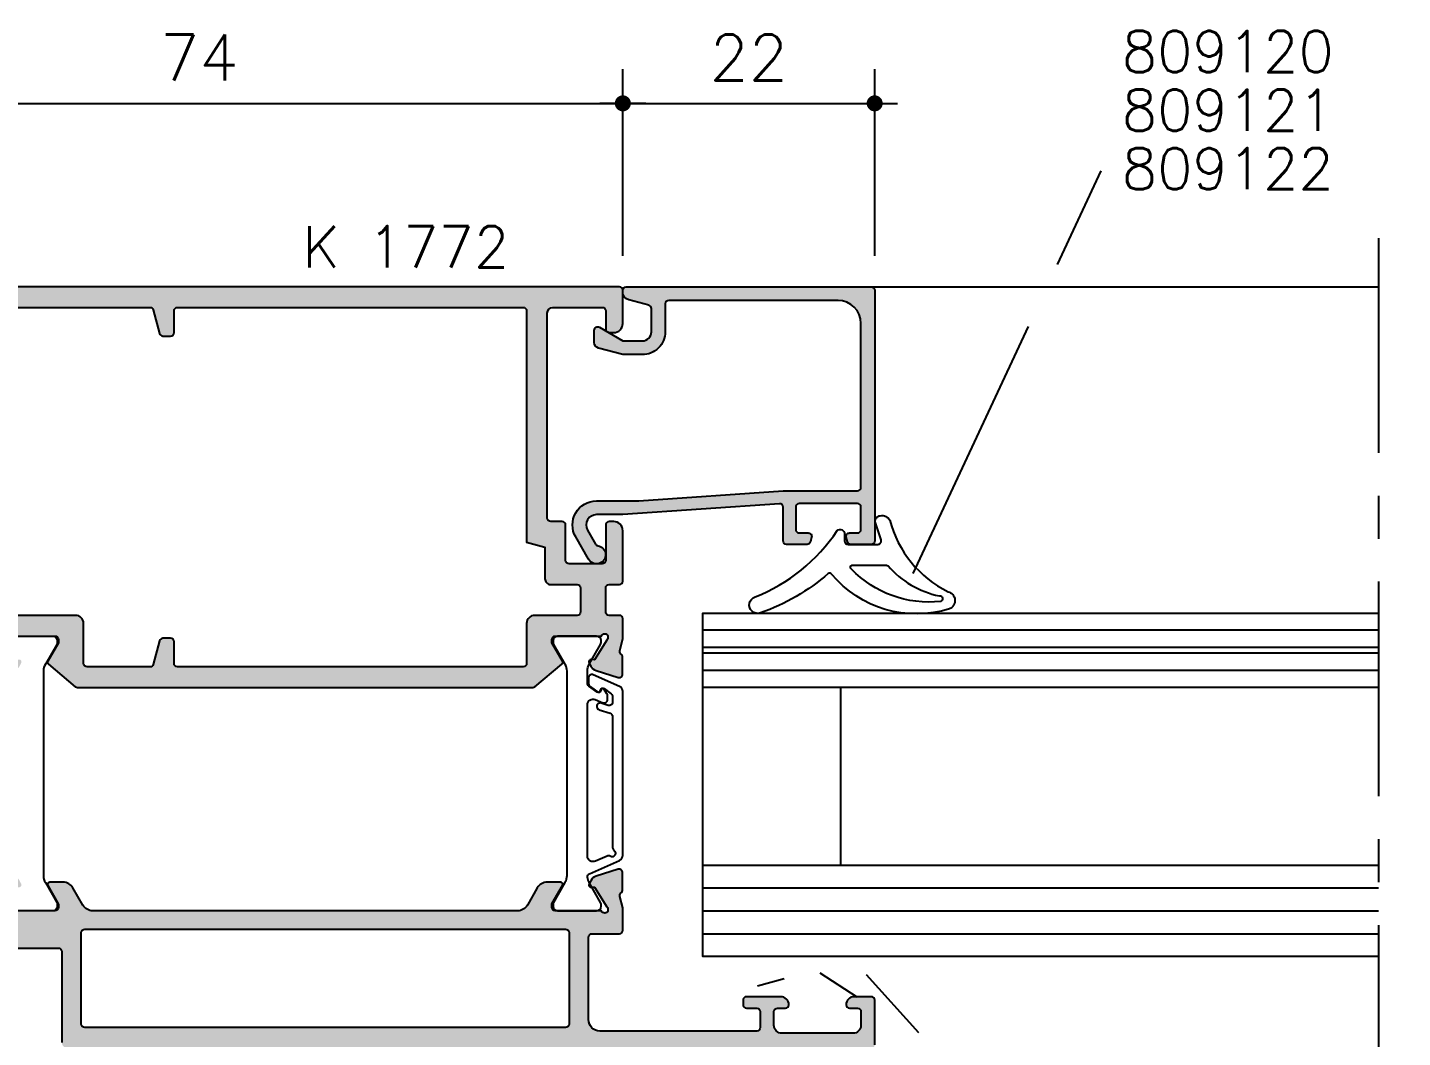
# Model space of a CAD drawing. Extents: x 0 to 1130, y -960 to 577.
# Drawn here: x 565.1 to 625.2, y -144 to -99.9 of the extents above; entities that cross this region are included whole.
import ezdxf

# ---------------------------------------------------------------- set-up
doc = ezdxf.new("R2010")
doc.units = 0
doc.header["$LTSCALE"] = 7.5
doc.header["$MEASUREMENT"] = 0
doc.linetypes.add('CENTER', pattern=[2, 1.25, -0.25, 0.25, -0.25])
doc.layers.get('0').update_dxf_attribs({"linetype": 'CONTINUOUS'})
doc.layers.get('DEFPOINTS').update_dxf_attribs({"linetype": 'CONTINUOUS'})
for name, color, linetype in [('ASSI', 1, 'CENTER'), ('FILL', 8, 'CONTINUOUS'), ('FINE', 7, 'CONTINUOUS'), ('GOMMA', 3, 'CONTINUOUS'), ('GROSSA', 4, 'CONTINUOUS'), ('QUOTE', 254, 'CONTINUOUS'), ('TESTO', 2, 'CONTINUOUS'), ('TRATTEGGI', 140, 'CONTINUOUS'), ('VETRO', 6, 'CONTINUOUS')]:
    doc.layers.add(name, color=color, linetype=linetype)
doc.styles.get("Standard").update_dxf_attribs({"font": 'romans.shx'})
doc.dimstyles.new('SCALA_1-2$0', dxfattribs={"dimtxt": 2, "dimasz": 1, "dimexe": 1.5, "dimexo": 1.5, "dimgap": 1, "dimtad": 3, "dimlfac": 2, "dimdsep": 46, "dimtxsty": 'Standard', "dimblk1": 'PUNTO', "dimblk2": 'PUNTO', "dimsah": 1, "dimcen": 0, "dimclrt": 2, "dimaunit": 1, "dimadec": 0, "dimazin": 0, "dimtfac": 0.7, "dimtmove": 0, "dimatfit": 3, "dimldrblk": 'PUNTO', "dimfxl": 1, "dimtolj": 2, "dimarcsym": 0})

# ---------------------------------------------------------------- blocks, each defined once
blk = doc.blocks.new('PUNTO')
blk.add_line((-1, 0), (1, 0))
at = {"const_width": 0.35}
blk.add_lwpolyline([(-0.1750000000000114, 0, 1), (0.1750000000000114, 0, 1)], format="xyb", close=True, dxfattribs=at)
blk = doc.blocks.new('*D126')
at = {"layer": 'DEFPOINTS', "color": 0, "transparency": 16777216}
for p in [(624.1088679824813, -111.2534137400683), (624.2088679824806, -144.5034137400685), (634.608872072588, -144.5034137400685)]:
    blk.add_point(p, dxfattribs=at)
at = {"layer": 'QUOTE', "color": 0, "lineweight": -2, "transparency": 16777216}
for p, q in [((625.6088679824813, -111.2534137400683), (636.108872072588, -111.2534137400683)), ((634.608872072588, -112.2534137400683), (634.608872072588, -143.5034137400685)), ((625.7088679824806, -144.5034137400685), (636.108872072588, -144.5034137400685))]:
    blk.add_line(p, q, dxfattribs=at)
for p, rotation in [((634.608872072588, -111.2534137400683), 90), ((634.608872072588, -144.5034137400685), 270)]:
    blk.add_blockref('PUNTO', p, dxfattribs=dict(at, rotation=rotation))
at = {"layer": 'QUOTE', "color": 2, "transparency": 16777216, "insert": (632.6088720725879, -127.8784137400685), "char_height": 2, "attachment_point": 5, "rotation": 90}
blk.add_mtext('\\A2;66.5', dxfattribs=at)
blk = doc.blocks.new('*D130')
at = {"layer": 'DEFPOINTS', "color": 0, "transparency": 16777216}
for p in [(591.1088679824811, -103.2398733032463), (554.1088679824811, -111.5000002707459), (591.1088679824811, -111.4000002707463)]:
    blk.add_point(p, dxfattribs=at)
at = {"layer": 'QUOTE', "color": 0, "lineweight": -2, "transparency": 16777216}
for p, q in [((554.1088679824811, -110.0000002707459), (554.1088679824811, -101.7398733032463)), ((591.1088679824811, -109.9000002707463), (591.1088679824811, -101.7398733032463)), ((555.1088679824811, -103.2398733032463), (590.1088679824811, -103.2398733032463))]:
    blk.add_line(p, q, dxfattribs=at)
at = {"layer": 'QUOTE', "color": 0, "lineweight": -2, "transparency": 16777216, "rotation": 180}
blk.add_blockref('PUNTO', (554.1088679824811, -103.2398733032463), dxfattribs=at)
at = {"layer": 'QUOTE', "color": 0, "lineweight": -2, "transparency": 16777216}
blk.add_blockref('PUNTO', (591.1088679824811, -103.2398733032463), dxfattribs=at)
at = {"layer": 'QUOTE', "color": 2, "transparency": 16777216, "insert": (572.6088679824811, -101.2398733032463), "char_height": 2, "attachment_point": 5}
blk.add_mtext('\\A2;74', dxfattribs=at)
blk = doc.blocks.new('*D131')
at = {"layer": 'DEFPOINTS', "color": 0, "transparency": 16777216}
for p in [(602.1070359168564, -103.2398733032463), (591.1088679824811, -111.4000002707463), (602.1070359168564, -111.399998867915)]:
    blk.add_point(p, dxfattribs=at)
at = {"layer": 'QUOTE', "color": 0, "lineweight": -2, "transparency": 16777216}
for p, q in [((591.1088679824811, -109.9000002707463), (591.1088679824811, -101.7398733032463)), ((602.1070359168564, -109.899998867915), (602.1070359168564, -101.7398733032463)), ((592.1088679824811, -103.2398733032463), (601.1070359168564, -103.2398733032463))]:
    blk.add_line(p, q, dxfattribs=at)
at = {"layer": 'QUOTE', "color": 0, "lineweight": -2, "transparency": 16777216, "rotation": 180}
blk.add_blockref('PUNTO', (591.1088679824811, -103.2398733032463), dxfattribs=at)
at = {"layer": 'QUOTE', "color": 0, "lineweight": -2, "transparency": 16777216}
blk.add_blockref('PUNTO', (602.1070359168564, -103.2398733032463), dxfattribs=at)
at = {"layer": 'QUOTE', "color": 2, "transparency": 16777216, "insert": (596.6079519496687, -101.2398733032463), "char_height": 2, "attachment_point": 5}
blk.add_mtext('\\A2;22', dxfattribs=at)

msp = doc.modelspace()

# ---------------------------------------------------------------- hatches: boundary and pattern name
at = {"layer": 'FILL'}
h = msp.add_hatch(color=256, dxfattribs=at)
edge = h.paths.add_edge_path(flags=16)
edge.add_arc((571.0234116807312, -113.250000270746), 0.15, 194.9999999999607, 269.9999999999566)
edge.add_line((571.023411680731, -113.400000270746), (571.3583126325345, -113.400000270746))
edge.add_arc((571.3583126325343, -113.2500002707462), 0.1499999999998636, 270.0000000000868, 360.0000000000869)
edge.add_line((571.5083126325342, -113.2500002707459), (571.5083126325342, -112.3000002707459))
edge.add_arc((571.6583126325341, -112.300000270746), 0.1499999999999631, 89.99999999995123, 179.9999999999566, ccw=False)
edge.add_line((571.6583126325343, -112.150000270746), (586.7583126325342, -112.150000270746))
edge.add_arc((586.7583126325342, -112.3000002707461), 0.1500000000000909, 0, 90, ccw=False)
edge.add_line((586.9083126325343, -112.3000002707461), (586.9083126325343, -122.3993867984872))
edge.add_line((586.9083126325343, -122.3993867984872), (587.708867982481, -122.6138949580019))
edge.add_line((587.708867982481, -122.6138949580019), (587.708867982481, -124.0000002707462))
edge.add_arc((587.9588679824811, -124.0000002707461), 0.2500000000000853, 180.0000000000196, 270.0000000000326)
edge.add_line((587.9588679824813, -124.2500002707462), (589.1088679824811, -124.2500002707459))
edge.add_arc((589.108867982481, -124.4000002707459), 0.1500000000000057, -3.26281224261038e-11, 89.99999999994583, ccw=False)
edge.add_line((589.258867982481, -124.400000270746), (589.258867982481, -125.4476704113679))
edge.add_arc((589.108867982481, -125.447670411368), 0.1500000000000057, -89.99999999994583, 3.26281224261038e-11, ccw=False)
edge.add_line((589.1088679824811, -125.597670411368), (587.2583126325342, -125.597670411368))
edge.add_arc((587.2583126325342, -125.9476704113679), 0.3499999999999091, 90, 180)
edge.add_line((586.9083126325343, -125.9476704113679), (586.9083126325343, -127.7000002707462))
edge.add_arc((586.7583126325344, -127.7000002707461), 0.1499999999999773, 269.9999999999566, 359.9999999999566, ccw=False)
edge.add_line((586.7583126325342, -127.8500002707461), (571.6583126325343, -127.8500002707463))
edge.add_arc((571.6583126325343, -127.7000002707462), 0.1500000000000625, 179.9999999999891, 270.0000000000054, ccw=False)
edge.add_line((571.5083126325342, -127.7000002707462), (571.5083126325342, -126.7500002707462))
edge.add_arc((571.3583126325343, -126.7500002707459), 0.1499999999998636, 359.9999999999131, 449.9999999999132)
edge.add_line((571.3583126325345, -126.6000002707461), (571.023411680731, -126.6000002707461))
edge.add_arc((571.0234116807312, -126.7500002707461), 0.1500000000000057, 90.00000000004343, 165.0000000000393)
edge.add_line((570.8785228067877, -126.7111774139808), (570.6031659677419, -127.7388231275116))
edge.add_arc((570.4582770937988, -127.7000002707462), 0.1499999999998922, 269.99999999998914, 344.9999999999833, ccw=False)
edge.add_line((570.4582770937986, -127.8500002707461), (567.7094233324274, -127.8500002707463))
edge.add_arc((567.7094233324275, -127.7000002707464), 0.1499999999999204, 179.9999999999783, 269.9999999999783, ccw=False)
edge.add_line((567.5594233324275, -127.7000002707463), (567.5594233324273, -125.9476704113679))
edge.add_arc((567.2094233324273, -125.947670411368), 0.3500000000000938, 1.395809140207615e-11, 90.00000000000696)
edge.add_line((567.2094233324271, -125.5976704113679), (564.4088679824806, -125.5976704113679))
edge.add_arc((564.4088679824807, -125.447670411368), 0.1499999999999204, 179.9999999999783, 269.9999999999783, ccw=False)
edge.add_line((564.2588679824808, -125.4476704113679), (564.2588679824805, -112.300000270746))
edge.add_arc((564.4088679824806, -112.300000270746), 0.1500000000000909, 90, 180, ccw=False)
edge.add_line((564.4088679824806, -112.1500002707459), (570.4582770937986, -112.150000270746))
edge.add_arc((570.4582770937988, -112.3000002707459), 0.1499999999998636, 15.000000000008981, 90.00000000002171, ccw=False)
edge.add_line((570.6031659677419, -112.2611774139805), (570.8785228067877, -113.2888231275113))
edge = h.paths.add_edge_path()
edge.add_line((588.008867982481, -126.8000002707468), (588.008867982481, -126.6500002707467))
edge.add_arc((588.1588679824808, -126.6500002707467), 0.1499999999998636, 90, 180, ccw=False)
edge.add_line((588.1588679824808, -126.5000002707469), (590.1760252700064, -126.5000002707469))
edge.add_arc((590.3174466262437, -126.5500002707469), 0.1499999999999834, 19.471220634497627, 160.5287793655025, ccw=False)
edge.add_line((590.458867982481, -126.5000002707469), (590.458867982481, -126.5191411613035))
edge.add_arc((590.1588679824811, -126.5191411613038), 0.3000000000000682, -32.40172067704111, 5.4285465012071654e-11, ccw=False)
edge.add_line((590.4121615325159, -126.6798968066501), (589.8701299275751, -127.533945254843))
edge.add_line((589.8701299275751, -127.533945254843), (589.7259191504297, -127.5278966939888))
edge.add_arc((589.721728584545, -127.6278088511949), 0.1000000000000201, 87.59827932291405, 207.5982793229259)
edge.add_line((589.6331068353152, -127.6741357932854), (589.706571471779, -127.8146709612927))
edge.add_arc((590.061058468698, -127.6293631929308), 0.399999999999929, 207.5982793228842, 252.5982793228868)
edge.add_line((589.9414306889494, -128.0110557319099), (590.9017650688643, -128.312037957008))
edge.add_arc((590.94662548627, -128.1689032548909), 0.1499999999999461, 252.598279322908, 360.0000000000109)
edge.add_line((591.0966254862699, -128.1689032548908), (591.0966254862699, -127.3933561681136))
edge.add_arc((590.9966279442103, -127.3926550390092), 0.0999999999999522, 359.5982793229086, 420.3673421366811)
edge.add_arc((591.1202372910445, -127.1753517270805), 0.1500000000000135, 162.5982793228698, 240.3673421366588, ccw=False)
edge.add_line((590.9771025889272, -127.1304913096747), (591.1088679824811, -126.6305946963739))
edge.add_line((591.1088679824811, -126.6305946963739), (591.1088679824811, -125.7476704113681))
edge.add_arc((590.958867982481, -125.7476704113681), 0.1500000000001194, 1.085629331272016e-11, 89.99999999998914)
edge.add_line((590.958867982481, -125.597670411368), (590.508867982481, -125.597670411368))
edge.add_arc((590.508867982481, -125.4476704113679), 0.1500000000000909, 180, 270, ccw=False)
edge.add_line((590.3588679824809, -125.4476704113679), (590.3588679824809, -124.400000270746))
edge.add_arc((590.508867982481, -124.400000270746), 0.1500000000000909, 90, 180, ccw=False)
edge.add_line((590.508867982481, -124.2500002707459), (590.958867982481, -124.2500002707459))
edge.add_arc((590.9588679824813, -124.100000270746), 0.1499999999999773, 269.9999999999566, 359.9999999999566)
edge.add_line((591.1088679824811, -124.1000002707461), (591.1088679824811, -121.900000270746))
edge.add_arc((590.7088679824813, -121.9000002707461), 0.3999999999999773, 1.628443996909413e-11, 90.00000000001629)
edge.add_line((590.708867982481, -121.5000002707462), (590.508867982481, -121.5000002707462))
edge.add_arc((590.508867982481, -121.6500002707461), 0.1499999999999773, 89.99999999995657, 179.9999999999566)
edge.add_line((590.3588679824809, -121.650000270746), (590.3588679824809, -123.200000270746))
edge.add_arc((590.208867982481, -123.2000002707461), 0.1499999999999773, -89.99999999995657, 4.3428372009657323e-11, ccw=False)
edge.add_line((590.208867982481, -123.3500002707461), (588.758867982481, -123.3500002707461))
edge.add_arc((588.758867982481, -123.200000270746), 0.1500000000000909, 180, 270, ccw=False)
edge.add_line((588.6088679824809, -123.200000270746), (588.6088679824809, -121.6500002707461))
edge.add_arc((588.4588679824809, -121.6500002707462), 0.1500000000000341, 2.171258662545267e-11, 90.0000000000217)
edge.add_line((588.4588679824808, -121.5000002707462), (587.9583126325344, -121.5000002707462))
edge.add_arc((587.9583126325344, -121.3500002707461), 0.1500000000000341, 180.0000000000217, 270.00000000002166, ccw=False)
edge.add_line((587.8083126325344, -121.3500002707462), (587.8083126325344, -112.400000270746))
edge.add_arc((588.0583126325344, -112.400000270746), 0.25, 90, 180, ccw=False)
edge.add_line((588.0583126325344, -112.150000270746), (590.208867982481, -112.150000270746))
edge.add_arc((590.208867982481, -112.3000002707459), 0.1499999999998636, 0, 90, ccw=False)
edge.add_line((590.3588679824809, -112.3000002707459), (590.3588679824809, -113.1000002707461))
edge.add_arc((590.508867982481, -113.100000270746), 0.1499999999999773, 180.0000000000434, 270.0000000000434)
edge.add_line((590.508867982481, -113.2500002707459), (590.708867982481, -113.2500002707459))
edge.add_arc((590.7088679824813, -112.850000270746), 0.3999999999999773, 269.9999999999837, 359.9999999999837)
edge.add_line((591.1088679824811, -112.8500002707461), (591.1088679824811, -111.4000002707463))
edge.add_arc((590.958867982481, -111.4000002707463), 0.1500000000000909, 0, 90)
edge.add_line((590.958867982481, -111.2500002707462), (554.3588679824811, -111.2500002707459))
edge.add_arc((554.3588679824811, -111.5000002707459), 0.25, 90, 180)
edge.add_line((554.1088679824811, -111.5000002707459), (554.1088679824809, -113.350000270746))
edge.add_arc((554.258867982481, -113.3500002707459), 0.1500000000000341, 180.0000000000217, 270.0000000000217)
edge.add_line((554.258867982481, -113.5000002707459), (555.008867982481, -113.5000002707459))
edge.add_arc((555.0088679824812, -113.1500002707459), 0.3500000000000227, 269.9999999999791, 359.9999999999814)
edge.add_arc((555.208867982481, -113.150000270746), 0.1500000000000909, 0, 90)
edge.add_line((555.208867982481, -113.0000002707459), (554.8588679824811, -113.0000002707459))
edge.add_arc((554.8588679824811, -112.8500002707459), 0.1500000000000909, 180, 270, ccw=False)
edge.add_line((554.708867982481, -112.8500002707459), (554.708867982481, -112.2500002707457))
edge.add_arc((555.0588679824809, -112.2500002707457), 0.3499999999999091, 90, 180, ccw=False)
edge.add_line((555.0588679824809, -111.9000002707458), (558.1588679824808, -111.9000002707458))
edge.add_arc((558.1588679824808, -112.2500002707459), 0.3500000000001364, 0, 90, ccw=False)
edge.add_line((558.508867982481, -112.2500002707459), (558.508867982481, -112.8500002707461))
edge.add_arc((558.3588679824811, -112.8500002707461), 0.1499999999998636, -90, 0, ccw=False)
edge.add_line((558.3588679824811, -113.0000002707459), (558.008867982481, -113.0000002707459))
edge.add_arc((558.0088679824811, -113.1500002707458), 0.149999999999892, 90.00000000001086, 179.9999999999891)
edge.add_arc((558.2088679824811, -113.150000270746), 0.3499999999999801, 179.9999999999721, 269.9999999999884)
edge.add_line((558.208867982481, -113.5000002707459), (558.958867982481, -113.5000002707459))
edge.add_arc((558.958867982481, -113.3500002707459), 0.1500000000000909, 270, 360)
edge.add_line((559.1088679824811, -113.3500002707459), (559.1088679824811, -112.3000002707459))
edge.add_arc((559.258867982481, -112.3000002707459), 0.1499999999998636, 90, 180, ccw=False)
edge.add_line((559.258867982481, -112.150000270746), (562.8588679824813, -112.150000270746))
edge.add_arc((562.8588679824815, -112.650000270746), 0.5, 0, 90.00000000000159, ccw=False)
edge.add_line((563.3588679824813, -112.650000270746), (563.3588679824807, -126.6305946963734))
edge.add_line((563.3588679824807, -126.6305946963734), (563.4906333760346, -127.1304913096747))
edge.add_arc((563.3474986739174, -127.1753517270805), 0.1500000000000208, -60.36734213665409, 17.401720677128594, ccw=False)
edge.add_arc((563.4711080207516, -127.3926550390092), 0.09999999999994329, 119.6326578633189, 180.4017206770914)
edge.add_line((563.3711104786919, -127.3933561681136), (563.3711104786919, -128.1689032548908))
edge.add_arc((563.5211104786919, -128.1689032548909), 0.1499999999999488, 179.9999999999891, 287.401720677092)
edge.add_line((563.5659708960975, -128.312037957008), (564.5263052760122, -128.0110557319099))
edge.add_arc((564.4066774962638, -127.6293631929305), 0.4000000000001597, 287.4017206770855, 332.4017206770873)
edge.add_line((564.7611644931828, -127.8146709612927), (564.8346291296468, -127.6741357932854))
edge.add_arc((564.7460073804172, -127.6278088511949), 0.1000000000000089, 332.4017206770778, 452.4017206770779)
edge.add_line((564.7418168145323, -127.5278966939888), (564.5976060373866, -127.533945254843))
edge.add_line((564.5976060373866, -127.533945254843), (564.0555744324461, -126.6798968066501))
edge.add_arc((564.3088679824809, -126.5191411613034), 0.3000000000001614, 180.0000000000163, 212.4017206771137, ccw=False)
edge.add_line((564.0088679824808, -126.5191411613035), (564.0088679824808, -126.5000002707469))
edge.add_arc((564.150289338718, -126.5500002707469), 0.1499999999999834, 19.471220634497627, 160.5287793655025, ccw=False)
edge.add_line((564.2917106949553, -126.5000002707469), (566.258867982481, -126.5000002707469))
edge.add_line((566.258867982481, -126.5000002707469), (566.3088679824809, -126.5000002707469))
edge.add_arc((566.3088679824809, -126.6500002707467), 0.1499999999998636, 0, 90, ccw=False)
edge.add_line((566.4588679824808, -126.6500002707467), (566.458867982481, -126.8000002707468))
edge.add_line((566.458867982481, -126.8000002707468), (565.9969877671292, -127.6000002707468))
edge.add_arc((566.0835903075077, -127.650000270747), 0.1000000000000986, 149.9999999998935, 229.9999999999046)
edge.add_line((566.0193115465388, -127.7266047150588), (567.1971242703617, -128.714906937214))
edge.add_arc((567.2935424118148, -128.600000270746), 0.1500000000002042, 230.0000000000416, 270.0000000000326)
edge.add_line((567.2935424118148, -128.7500002707462), (587.1741935531475, -128.7500002707462))
edge.add_arc((587.1741935531475, -128.6000002707463), 0.1499999999998636, 270.0000000000109, 310.0000000000089)
edge.add_line((587.2706116946003, -128.714906937214), (588.448424418423, -127.7266047150588))
edge.add_arc((588.3841456574543, -127.650000270747), 0.1000000000000069, 310.0000000000559, 390.0000000001532)
edge.add_line((588.4707481978326, -127.6000002707468), (588.008867982481, -126.8000002707468))
edge = h.paths.add_edge_path(flags=16)
edge.add_line((588.7588679824808, -139.4500002707469), (588.7588679824812, -143.4500002707461))
edge.add_arc((588.6088679824812, -143.450000270746), 0.1500000000000341, 269.9999999999783, 359.9999999999783, ccw=False)
edge.add_line((588.6088679824811, -143.6000002707461), (567.6088679824811, -143.6000002707462))
edge.add_arc((567.6088679824811, -143.4500002707461), 0.1500000000000909, 180, 270, ccw=False)
edge.add_line((567.458867982481, -143.4500002707461), (567.4588679824808, -139.4500002707469))
edge.add_arc((567.6088679824809, -139.4500002707469), 0.1500000000000909, 90, 180, ccw=False)
edge.add_line((567.6088679824809, -139.3000002707468), (588.6088679824809, -139.3000002707468))
edge.add_arc((588.6088679824809, -139.4500002707468), 0.1499999999999773, -4.3428372009657323e-11, 89.99999999995657, ccw=False)
edge = h.paths.add_edge_path()
edge.add_line((561.2588679824805, -140.1250002707466), (566.4588679824808, -140.1250002707466))
edge.add_arc((566.4588679824808, -140.2750002707465), 0.1499999999999204, -2.1714186004828662e-11, 89.99999999997829, ccw=False)
edge.add_line((566.6088679824807, -140.2750002707466), (566.6088679824813, -144.2500002707464))
edge.add_arc((566.8588679824815, -144.2500002707464), 0.2500000000000142, 180.0000000000065, 269.9999999999968)
edge.add_line((566.8588679824813, -144.5000002707464), (601.958867982481, -144.5000002707464))
edge.add_arc((601.9588679824811, -144.3500002707464), 0.1500000000000341, 269.9999999999783, 359.9999999999783)
edge.add_line((602.1088679824811, -144.3500002707464), (602.1088679824811, -142.4000002707464))
edge.add_arc((601.9588679824811, -142.4000002707464), 0.1500000000000341, 2.171258662545267e-11, 90.0000000000217)
edge.add_line((601.958867982481, -142.2500002707464), (601.208867982481, -142.2500002707465))
edge.add_arc((601.208867982481, -142.6000002707464), 0.3499999999999091, 90, 180)
edge.add_arc((601.0088679824812, -142.6000002707464), 0.1500000000000341, 180.0000000000217, 270.0000000000217)
edge.add_line((601.0088679824812, -142.7500002707464), (601.3588679824811, -142.7500002707464))
edge.add_arc((601.3588679824811, -142.9000002707465), 0.1500000000000909, 0, 90, ccw=False)
edge.add_line((601.5088679824812, -142.9000002707465), (601.5088679824812, -143.5000002707464))
edge.add_arc((601.1588679824813, -143.5000002707465), 0.3499999999999375, -89.99999999999528, 1.3983481039758772e-11, ccw=False)
edge.add_line((601.1588679824813, -143.8500002707464), (598.0588679824814, -143.8500002707464))
edge.add_arc((598.0588679824814, -143.5000002707463), 0.3500000000000796, 180.0000000000093, 270.0000000000093, ccw=False)
edge.add_line((597.7088679824813, -143.5000002707464), (597.7088679824813, -142.9000002707464))
edge.add_arc((597.8588679824812, -142.9000002707463), 0.1499999999999204, 90.00000000002171, 180.0000000000217, ccw=False)
edge.add_line((597.8588679824811, -142.7500002707464), (598.2088679824833, -142.7500002707464))
edge.add_arc((598.2088679824834, -142.6000002707463), 0.1500000000000625, 269.9999999999891, 360.0000000000109)
edge.add_arc((598.0088679824823, -142.6000002707476), 0.3500000000010459, 2.0471867389656e-10, 90.00000000018608)
edge.add_line((598.0088679824812, -142.2500002707465), (596.5088679824812, -142.2500002707464))
edge.add_arc((596.5088679824812, -142.4000002707464), 0.1500000000000341, 89.99999999997829, 179.9999999999783)
edge.add_line((596.3588679824811, -142.4000002707464), (596.3588679824811, -142.6000002707464))
edge.add_arc((596.5088679824812, -142.6000002707464), 0.1500000000000909, 180, 270)
edge.add_line((596.5088679824812, -142.7500002707465), (596.958867982481, -142.7500002707464))
edge.add_arc((596.958867982481, -142.9000002707465), 0.1500000000000909, 0, 90, ccw=False)
edge.add_line((597.1088679824811, -142.9000002707465), (597.1088679824811, -143.6000002707463))
edge.add_arc((596.9588679824811, -143.6000002707462), 0.1500000000000341, 269.9999999999783, 359.9999999999783, ccw=False)
edge.add_line((596.958867982481, -143.7500002707463), (590.1088679824811, -143.7500002707462))
edge.add_arc((590.1088679824812, -143.2500002707461), 0.5000000000000568, 180.0000000000065, 269.99999999999346, ccw=False)
edge.add_line((589.6088679824811, -143.2500002707462), (589.6088679824807, -139.6500002707468))
edge.add_arc((589.7588679824808, -139.6500002707469), 0.1500000000000341, 89.99999999997829, 179.9999999999783, ccw=False)
edge.add_line((589.7588679824808, -139.5000002707469), (590.9588679824808, -139.5000002707469))
edge.add_arc((590.9588679824808, -139.3500002707468), 0.1500000000000909, 270, 360)
edge.add_line((591.1088679824809, -139.3500002707468), (591.1088679824809, -138.36940584512))
edge.add_line((591.1088679824809, -138.36940584512), (590.977102588927, -137.869509231819))
edge.add_arc((591.1202372910443, -137.8246488144132), 0.1500000000000072, 119.6326578633412, 197.4017206771302, ccw=False)
edge.add_arc((590.9966279442101, -137.6073455024845), 0.09999999999994329, 299.6326578633189, 360.4017206770914)
edge.add_line((591.0966254862697, -137.6066443733801), (591.0966254862697, -136.8310972866029))
edge.add_arc((590.9466254862698, -136.8310972866028), 0.1499999999999488, 359.9999999999891, 467.401720677092)
edge.add_line((590.901765068864, -136.6879625844857), (589.9414306889491, -136.9889448095838))
edge.add_arc((590.0610584686978, -137.3706373485629), 0.3999999999999225, 107.4017206771132, 152.4017206771158)
edge.add_line((589.7065714717787, -137.185329580201), (589.633106835315, -137.3258647482083))
edge.add_arc((589.7217285845447, -137.3721916902988), 0.09999999999999626, 152.4017206770741, 272.401720677086)
edge.add_line((589.7259191504295, -137.4721038475049), (589.8701299275749, -137.4660552866507))
edge.add_line((589.8701299275749, -137.4660552866507), (590.4121615325157, -138.3201037348436))
edge.add_arc((590.1588679824808, -138.4808593801899), 0.3000000000000714, -5.4285465012071654e-11, 32.40172067704111, ccw=False)
edge.add_line((590.4588679824808, -138.4808593801902), (590.4588679824808, -138.5000002707469))
edge.add_arc((590.3174466262435, -138.4500002707468), 0.1499999999999834, 199.4712206344975, 340.52877936550243, ccw=False)
edge.add_line((590.1760252700062, -138.5000002707469), (588.1588679824808, -138.5000002707469))
edge.add_arc((588.1588679824808, -138.3500002707468), 0.1500000000000341, 180.0000000000217, 270.00000000002166, ccw=False)
edge.add_line((588.0088679824808, -138.3500002707469), (588.0088679824808, -138.2401926496116))
edge.add_arc((588.158867982481, -138.2401926496119), 0.1500000000001478, 149.9999999999009, 179.9999999999023, ccw=False)
edge.add_line((588.0289641719132, -138.1651926496116), (588.4707481978326, -137.4000002707468))
edge.add_arc((588.3841456574542, -137.3500002707468), 0.1000000000000095, 330.0000000000144, 449.9999999999674)
edge.add_line((588.3841456574542, -137.2500002707469), (587.8067953882646, -137.2500002707469))
edge.add_arc((587.8067953882646, -137.7500002707469), 0.5, 89.99999999999511, 150.0000000000003)
edge.add_line((587.3737826863724, -137.5000002707469), (586.9407699844803, -138.2500002707469))
edge.add_arc((586.5077572825882, -138.0000002707469), 0.4999999999999918, 269.99999999999346, 329.9999999999995, ccw=False)
edge.add_line((586.507757282588, -138.5000002707469), (567.9599786823742, -138.5000002707469))
edge.add_arc((567.9599786823743, -138.000000270747), 0.4999999999998295, 210.000000000003, 269.99999999999676, ccw=False)
edge.add_line((567.5269659804821, -138.250000270747), (567.0939532785897, -137.5000002707469))
edge.add_arc((566.6609405766974, -137.7500002707471), 0.5000000000002816, 30.00000000001898, 90.00000000001303)
edge.add_line((566.6609405766972, -137.2500002707469), (566.0835903075076, -137.2500002707469))
edge.add_arc((566.0835903075077, -137.3500002707468), 0.09999999999999432, 90.00000000003257, 209.9999999999856)
edge.add_line((565.9969877671292, -137.4000002707468), (566.4387717930485, -138.1651926496116))
edge.add_arc((566.3088679824809, -138.2401926496119), 0.1500000000001531, 9.771383702172898e-11, 30.000000000099078, ccw=False)
edge.add_line((566.458867982481, -138.2401926496116), (566.458867982481, -138.3500002707469))
edge.add_arc((566.308867982481, -138.3500002707468), 0.1500000000000341, 269.9999999999783, 359.9999999999783, ccw=False)
edge.add_line((566.3088679824809, -138.5000002707469), (564.2917106949556, -138.5000002707469))
edge.add_arc((564.1502893387183, -138.4500002707468), 0.1499999999999834, 199.4712206344975, 340.52877936550243, ccw=False)
edge.add_line((564.008867982481, -138.5000002707469), (564.008867982481, -138.4808593801902))
edge.add_arc((564.3088679824812, -138.4808593801903), 0.3000000000001819, 147.5982793228831, 179.9999999999783, ccw=False)
edge.add_line((564.0555744324463, -138.3201037348436), (564.5976060373869, -137.4660552866507))
edge.add_line((564.5976060373869, -137.4660552866507), (564.7418168145325, -137.4721038475049))
edge.add_arc((564.7460073804174, -137.3721916902988), 0.1000000000000195, 267.5982793229222, 387.5982793229221)
edge.add_line((564.834629129647, -137.3258647482083), (564.7611644931831, -137.185329580201))
edge.add_arc((564.4066774962641, -137.3706373485629), 0.399999999999929, 27.59827932288415, 72.59827932288678)
edge.add_line((564.5263052760126, -136.9889448095838), (563.5659708960977, -136.6879625844857))
edge.add_arc((563.5211104786921, -136.8310972866028), 0.1499999999999418, 72.59827932291317, 180.0000000000109)
edge.add_line((563.3711104786921, -136.8310972866029), (563.3711104786921, -137.6066443733801))
edge.add_arc((563.4711080207518, -137.6073455024845), 0.0999999999999522, 179.5982793229086, 240.3673421366811)
edge.add_arc((563.3474986739176, -137.8246488144132), 0.1500000000000206, -17.40172067712848, 60.36734213665409, ccw=False)
edge.add_line((563.4906333760348, -137.869509231819), (563.3588679824809, -138.3694058451203))
edge.add_line((563.3588679824809, -138.3694058451203), (563.3588679824809, -139.1750002707466))
edge.add_arc((563.208867982481, -139.1750002707467), 0.1499999999999773, -89.99999999995657, 4.3428372009657323e-11, ccw=False)
edge.add_line((563.208867982481, -139.3250002707467), (561.2588679824803, -139.3250002707467))
edge.add_arc((561.2588679824804, -139.4750002707466), 0.1499999999999204, 90.0000000000217, 180.0000000000217)
edge.add_line((561.1088679824804, -139.4750002707466), (561.1088679824804, -139.9750002707466))
edge.add_arc((561.2588679824805, -139.9750002707466), 0.1500000000000483, 180.0000000000326, 270.0000000000163)
h = msp.add_hatch(color=256, dxfattribs=at)
edge = h.paths.add_edge_path()
edge.add_arc((599.2071397271279, -122.1500810066584), 0.1500000000000057, -15.000000000026489, 89.99999999996737, ccw=False)
edge.add_line((599.3520286010712, -122.1889038634238), (599.298438762585, -122.3889038634238))
edge.add_arc((599.1535498886417, -122.3500810066585), 0.1499999999999251, 270.00000000001086, 345.0000000000203, ccw=False)
edge.add_line((599.1535498886417, -122.5000810066584), (598.2571397271279, -122.5000810066584))
edge.add_arc((598.257139727128, -122.3500810066585), 0.1499999999999204, 179.9999999999783, 269.9999999999783, ccw=False)
edge.add_line((598.107139727128, -122.3500810066584), (598.107139727128, -120.8717708595674))
edge.add_arc((597.957139727128, -120.8717708595674), 0.1500000000000057, 359.9999999999783, 453.999999999981)
edge.add_line((597.9466762560664, -120.7221362520284), (591.1088679824811, -121.2002823852812))
edge.add_line((591.1088679824811, -121.2002823852812), (589.958867982481, -121.2002823852812))
edge.add_arc((589.958867982481, -121.6502823852813), 0.4500000000000455, 90, 209.9999999999984)
edge.add_line((589.569156550778, -121.8752823852813), (589.9199410288822, -122.4828589238639))
edge.add_arc((590.0498448394499, -122.4078589238641), 0.1499999999998765, 209.9999999999595, 260.4788036413156)
edge.add_arc((589.9588679824813, -122.9502823852814), 0.3999999999999833, -150.0000000000013, 80.47880364135489, ccw=False)
edge.add_line((589.6124578209674, -123.1502823852814), (589.0495413085075, -122.1752823852813))
edge.add_arc((589.9588679824811, -121.6502823852812), 1.049999999999975, 90.00000000000472, 210.0000000000047, ccw=False)
edge.add_line((589.958867982481, -120.6002823852812), (591.8046948720962, -120.6002823852812))
edge.add_line((591.8046948720962, -120.6002823852812), (598.107139727128, -120.1595725091191))
edge.add_line((598.107139727128, -120.1595725091191), (601.3571377020207, -120.1595725091191))
edge.add_arc((601.3571377020209, -120.0095725091192), 0.1499999999999204, 269.9999999999783, 360.0008257807157)
edge.add_line((601.5071377020051, -120.0095703472303), (601.5070345138306, -112.8499858581536))
edge.add_arc((600.5070345139345, -112.8500002707462), 0.99999999999998, 0.000825780724913764, 89.99999999999838)
edge.add_line((600.5070345139345, -111.8500002707462), (593.110455437469, -111.8500002707462))
edge.add_arc((593.1104554374691, -112.0000002707461), 0.1499999999999204, 90.00000000003257, 180.0045693694145)
edge.add_line((592.9604554379462, -112.0000122333273), (592.9605555541666, -113.2125426777462))
edge.add_arc((591.9605555573107, -113.2126219758102), 0.9999999999999967, -90.39195447484519, 0.004543444399189411, ccw=False)
edge.add_line((591.9537147145631, -114.2125985769717), (591.1106359268267, -114.21267971984))
edge.add_line((591.1106359268267, -114.21267971984), (590.0448662604247, -113.9271075984098))
edge.add_arc((590.1095710217004, -113.6856261418375), 0.2500000000000351, 179.9834197283319, 255.0000000000009, ccw=False)
edge.add_line((589.8595710321679, -113.6855537967556), (589.8597259027899, -113.1503736173788))
edge.add_arc((590.0097258965094, -113.1504170244279), 0.1500000000000064, 60.0000000000191, 179.9834197283362, ccw=False)
edge.add_line((590.0847258965093, -113.0205132138602), (591.1088679824811, -113.6118019228846))
edge.add_line((591.1088679824811, -113.6118019228846), (591.9605558485705, -113.6118019228846))
edge.add_arc((591.9605558485705, -113.2118019228845), 0.4000000000000341, 270.0000000000041, 360.0044368585591)
edge.add_line((592.3605558473712, -113.2117709477685), (592.3604739172504, -112.2006520605572))
edge.add_arc((592.2104739177428, -112.2006642149321), 0.150000000000029, 0.004642629267035323, 75.0000000000078)
edge.add_line((592.2492967745081, -112.0557753409888), (591.3673295085525, -111.8194529243253))
edge.add_arc((591.4330397524443, -111.5020044763392), 0.3241779654465879, 179.6457709482542, 258.30522138806793, ccw=False)
edge.add_line((591.1088679824811, -111.5000002707462), (591.1088679824811, -111.4000002707463))
edge.add_arc((591.2588679824812, -111.4000002707461), 0.1499999999999773, 90.00000000004343, 180.0000000000434, ccw=False)
edge.add_line((591.258867982481, -111.2500002707462), (601.9570359168631, -111.2500002707462))
edge.add_arc((601.9570359168631, -111.4000002707461), 0.1499999999999204, 0.0005358419941217107, 89.99999999996737, ccw=False)
edge.add_line((602.1070359168564, -111.399998867915), (602.1071383242838, -122.3500796038273))
edge.add_arc((601.9571383242904, -122.3500810066583), 0.1500000000000285, -90.00000000001091, 0.0005358419941217107, ccw=False)
edge.add_line((601.9571383242903, -122.5000810066584), (601.0607295656141, -122.5000810066584))
edge.add_arc((601.0607295656142, -122.3500810066584), 0.1499999999999488, 194.9999999999901, 269.99999999998914, ccw=False)
edge.add_line((600.9158406916708, -122.3889038634238), (600.8622508531846, -122.1889038634238))
edge.add_arc((601.007139727128, -122.1500810066584), 0.1500000000000167, 90.00000000003263, 195.0000000000265, ccw=False)
edge.add_line((601.0071397271279, -122.0000810066584), (601.357139727128, -122.0000810066584))
edge.add_arc((601.357139727128, -121.8500810066585), 0.1499999999999204, 270.0000000000217, 360.0000000000217)
edge.add_line((601.5071397271279, -121.8500810066584), (601.5071397271279, -120.8595725091191))
edge.add_arc((601.357139727128, -120.859572509119), 0.1499999999999773, 359.9999999999566, 449.9999999999566)
edge.add_line((601.357139727128, -120.709572509119), (598.8071397271281, -120.709572509119))
edge.add_arc((598.8071397271281, -120.8595725091191), 0.1500000000000909, 90, 180)
edge.add_line((598.657139727128, -120.8595725091191), (598.657139727128, -121.8500810066584))
edge.add_arc((598.8071397271281, -121.8500810066583), 0.1500000000000341, 180.0000000000217, 270.0000000000217)
edge.add_line((598.8071397271281, -122.0000810066584), (599.2071397271279, -122.0000810066584))

# ---------------------------------------------------------------- linework, layer by layer
at = {"layer": 'ASSI'}
msp.add_line((624.1088679824811, -109.125000194127), (624.1088679824813, -147.3750001941275), dxfattribs=at)
at = {"layer": 'FILL', "color": 137}
for p, q in [((598.1486116073308, -141.4735603099936), (596.9953726305423, -141.788757253425)), ((599.7081039104421, -141.2016112094666), (601.3239670306777, -142.2500002707464))]:
    msp.add_line(p, q, dxfattribs=at)
at = {"layer": 'FINE'}
msp.add_line((601.9548786293378, -111.2534137400682), (624.1088679824813, -111.2534137400682), dxfattribs=at)
at = {"layer": 'GOMMA'}
for points in [[(600.795527680091, -122.3500810066583, 0.4142135623730726), (600.9455276800909, -122.5000810066584), (602.2455276800908, -122.5000810066584, 0.5117725455009582), (602.3878520725434, -122.3027125856057), (602.1256621093485, -121.5149297887625, -0.4239061426660757), (602.3514661507431, -121.2508647749372, -0.3331738345291068), (602.7660747387331, -121.440342091225, 0.2172171870020428), (605.3094761742166, -124.564735999811, -0.711775576595664), (605.3765657444485, -125.31764185551, -0.3017033693510819), (600.2212263825252, -123.7980344033998, 0.4265885392224458), (600.0794730875239, -123.7707020141157, -0.09495818260485446), (597.1167904160641, -125.4934319714178, -1.005455119544525), (596.8807599738293, -124.7964478886991, 0.1522325552901999), (600.4702534931125, -121.8941759776281, -0.6296292980538515), (600.795527680091, -122.0500810066583)], [(601.1473539100018, -123.3995486816414), (602.5435393091077, -123.3995486816414, -0.1007793094758891), (602.6901791185055, -123.4294084691194, 0.1672491228170359), (604.9318311318282, -124.7480225776645, -0.918362425436835), (604.9839030365622, -124.9916152740278, -0.2305500844931608), (601.0892453459478, -123.5809329232583, -0.7297009735447809)], [(591.1088679824811, -136.0723945077719), (591.1088679824811, -128.9276060337227, 0.296213494962859), (590.9605521432493, -128.6992196693118), (589.8196035971457, -128.1912366481293, 0.5467372925218783), (589.6086033039962, -128.3300180065292), (589.6115570413383, -128.5832448695062, 0.2415992006983392), (589.6755053241031, -128.7043646012642), (590.0088358077187, -128.9377855298201, 0.5088312020956033), (590.1235299830316, -128.8984398302512), (590.1410987909069, -128.8414331683584, -0.5227543140372564), (590.2975709969385, -128.7915739340762), (590.6037474688851, -129.0267046696437, -0.232908376862357), (590.6623859708595, -129.1455836198266), (590.6625276359111, -129.3876809095489, -0.5097949706817415), (590.4661365060763, -129.530414610865), (590.1634448426992, -129.4319735529591, 0.9999999999999548), (590.0706625316682, -129.7172654083629), (590.5588553133921, -129.8743361468724, -0.3257322065998116), (590.6629137406701, -130.0171364280278), (590.6625431974012, -135.746043687238, 0.2421793911256192), (590.7253345575446, -135.8680962631574, -0.9700599560938203), (590.5584922503438, -136.1172559219312, 0.2496324407020236), (590.4178480862747, -136.1073401092908), (589.9104717444268, -136.3332386109217, -0.5429556996348585), (589.5587875836602, -136.1048522465099), (589.5587875836607, -129.5041335726535, -0.5367973083640851), (589.9060972481705, -129.2738493369947), (590.2310074942802, -129.4111444799051, 0.5367431311072867), (590.4393932908636, -129.2729991739666), (590.4394217171389, -129.1040328948099, 0.143090291935856), (590.4158415526165, -129.0232733684073), (590.2927107817761, -128.8304659336958, 0.6300685147129845), (590.1584106870662, -128.8469335689788), (590.1396792041264, -128.9026512153411, -0.5057043947355156), (589.9862754075996, -128.9518040879203), (589.6208622449349, -128.6874288899664, -0.2406067010534542), (589.5587875836607, -128.5659005607177), (589.5587875836607, -128.0299877441544, -0.131654030435456), (589.6391741494788, -127.7299846124758), (590.1386909422047, -126.8648081903289, 0.1316540304362728), (590.1587875836597, -126.7898074074083), (590.1587875836592, -126.7000002707469, 0.414213562373095), (589.9587875836589, -126.5000002707464), (588.2587875836587, -126.5000002707473, 0.414213562373095), (588.0587875836593, -126.7000002707469), (588.0587875836593, -126.789807891883, 0.1316524975864458), (588.0788837730913, -126.8648078918822), (588.5784028259297, -127.7300002707478, -0.1316524975872821), (588.6587875836588, -128.0300002707477), (588.6587875836588, -136.9700002707469, -0.1316524975872821), (588.5784028259297, -137.2700002707468), (588.0788837730913, -138.1351926496114, 0.1316524975882003), (588.0587875836586, -138.2101926496119), (588.0587875836593, -138.3000002707468, 0.414213562373095), (588.2587875836587, -138.5000002707462), (589.9587875836589, -138.5000002707469, 0.4142135623724291), (590.1587875836592, -138.3000002707468), (590.1587875836592, -138.2101931340854, 0.1316540304362953), (590.1386909422047, -138.1351923511649), (589.6391741494788, -137.2700159290183, -0.1028791711216067), (589.5626502059213, -137.0379850480198, -0.3312259245118832), (589.6525932639177, -136.8831216844608), (590.9605521432493, -136.3007808721829, 0.2962134949628668)]]:
    msp.add_lwpolyline(points, format="xyb", close=True, dxfattribs=at)
msp.add_lwpolyline([(564.5089483813035, -126.5000002707464), (566.2089483813036, -126.5000002707473, -0.414213562373095), (566.4089483813032, -126.7000002707469), (566.4089483813029, -126.789807891883, -0.1316524975864458), (566.3888521918709, -126.8648078918822), (565.8893331390325, -127.7300002707478, 0.1316524975872821), (565.8089483813035, -128.0300002707477), (565.8089483813035, -136.9700002707469, 0.1316524975872821), (565.8893331390325, -137.2700002707468), (566.3888521918711, -138.1351926496114, -0.1316524975882003), (566.4089483813038, -138.2101926496119), (566.4089483813029, -138.3000002707468, -0.414213562373095), (566.2089483813036, -138.5000002707462), (564.5089483813035, -138.5000002707469, -0.4142135623724291)], format="xyb", dxfattribs=at)
at = {"layer": 'GROSSA'}
for points in [[(564.2917106949553, -126.5000002707469), (566.258867982481, -126.5000002707469), (566.3088679824809, -126.5000002707469, -0.414213562373095), (566.4588679824808, -126.6500002707467), (566.458867982481, -126.8000002707468), (565.9969877671292, -127.6000002707468, 0.3639702342662613), (566.0193115465388, -127.7266047150588), (567.1971242703617, -128.714906937214, 0.1763269807084224), (567.2935424118148, -128.7500002707462), (587.1741935531475, -128.7500002707462, 0.1763269807084455), (587.2706116946003, -128.714906937214), (588.448424418423, -127.7266047150588, 0.3639702342667244), (588.4707481978326, -127.6000002707468), (588.008867982481, -126.8000002707468), (588.008867982481, -126.6500002707467, -0.414213562373095), (588.1588679824808, -126.5000002707469), (590.1760252700064, -126.5000002707469, -0.7071067811864503), (590.458867982481, -126.5000002707469), (590.458867982481, -126.5191411613035, -0.1423287356553741), (590.4121615325159, -126.6798968066501), (589.8701299275751, -127.533945254843), (589.7259191504297, -127.5278966939888, 0.577350269189688), (589.6331068353152, -127.6741357932854), (589.706571471779, -127.8146709612927, 0.1989123673796661), (589.9414306889494, -128.0110557319099), (590.9017650688643, -128.312037957008, 0.5062415994909034), (591.0966254862699, -128.1689032548908), (591.0966254862699, -127.3933561681136, 0.2715490385397112), (591.0460716829439, -127.3057337142378, -0.3529849633649559), (590.9771025889272, -127.1304913096747), (591.1088679824811, -126.6305946963739), (591.1088679824811, -125.7476704113681, 0.4142135623729841), (590.958867982481, -125.597670411368), (590.508867982481, -125.597670411368, -0.4142135623730949), (590.3588679824809, -125.4476704113679), (590.3588679824809, -124.400000270746, -0.414213562373095), (590.508867982481, -124.2500002707459), (590.958867982481, -124.2500002707459, 0.414213562373095), (591.1088679824811, -124.1000002707461), (591.1088679824811, -121.900000270746, 0.414213562373095), (590.708867982481, -121.5000002707462), (590.508867982481, -121.5000002707462, 0.414213562373095), (590.3588679824809, -121.650000270746), (590.3588679824809, -123.200000270746, -0.4142135623731088), (590.208867982481, -123.3500002707461), (588.758867982481, -123.3500002707461, -0.4142135623731503), (588.6088679824809, -123.200000270746), (588.6088679824809, -121.6500002707461, 0.414213562373095), (588.4588679824808, -121.5000002707462), (587.9583126325344, -121.5000002707462, -0.4142135623730949), (587.8083126325344, -121.3500002707462), (587.8083126325344, -112.400000270746, -0.414213562373095), (588.0583126325344, -112.150000270746), (590.208867982481, -112.150000270746, -0.414213562373109), (590.3588679824809, -112.3000002707459), (590.3588679824809, -113.1000002707461, 0.4142135623730949), (590.508867982481, -113.2500002707459), (590.708867982481, -113.2500002707459, 0.414213562373095), (591.1088679824811, -112.8500002707461), (591.1088679824811, -111.4000002707463, 0.4142135623730673), (590.958867982481, -111.2500002707462), (554.3588679824811, -111.2500002707459, 0.414213562373095)], [(564.4088679824806, -112.1500002707459), (570.4582770937986, -112.150000270746, -0.3394542588634372), (570.6031659677419, -112.2611774139805), (570.8785228067877, -113.2888231275113, 0.3394542588633811), (571.023411680731, -113.400000270746), (571.3583126325345, -113.400000270746, 0.414213562373095), (571.5083126325342, -113.2500002707459), (571.5083126325342, -112.3000002707459, -0.4142135623731504), (571.6583126325343, -112.150000270746), (586.7583126325342, -112.150000270746, -0.414213562373095), (586.9083126325343, -112.3000002707461), (586.9083126325343, -122.3993867984872), (587.708867982481, -122.6138949580019), (587.708867982481, -124.0000002707462, 0.4142135623731616), (587.9588679824813, -124.2500002707462), (589.1088679824811, -124.2500002707459, -0.4142135623730395), (589.258867982481, -124.400000270746), (589.258867982481, -125.4476704113679, -0.4142135623730393), (589.1088679824811, -125.597670411368), (587.2583126325342, -125.597670411368, 0.4142135623730997), (586.9083126325343, -125.9476704113679), (586.9083126325343, -127.7000002707462, -0.4142135623730964), (586.7583126325342, -127.8500002707461), (571.6583126325343, -127.8500002707463, -0.4142135623731507), (571.5083126325342, -127.7000002707462), (571.5083126325342, -126.7500002707462, 0.4142135623730949), (571.3583126325345, -126.6000002707461), (571.023411680731, -126.6000002707461, 0.3394542588633811), (570.8785228067877, -126.7111774139808), (570.6031659677419, -127.7388231275116, -0.3394542588633471), (570.4582770937986, -127.8500002707461), (567.7094233324274, -127.8500002707463, -0.4142135623730894), (567.5594233324275, -127.7000002707463), (567.5594233324273, -125.9476704113679, 0.4142135623730617), (567.2094233324271, -125.5976704113679), (564.4088679824806, -125.5976704113679, -0.4142135623730949)], [(602.1088679824811, -144.3500002707464), (602.1088679824811, -142.4000002707464, 0.414213562373095), (601.958867982481, -142.2500002707464), (601.208867982481, -142.2500002707465, 0.4142135623730953), (600.8588679824811, -142.6000002707464, 0.4142135623730949), (601.0088679824812, -142.7500002707464), (601.3588679824811, -142.7500002707464, -0.4142135623731505), (601.5088679824812, -142.9000002707465), (601.5088679824812, -143.5000002707464, -0.414213562373119), (601.1588679824813, -143.8500002707464), (598.0588679824814, -143.8500002707464, -0.4142135623730712), (597.7088679824813, -143.5000002707464), (597.7088679824813, -142.9000002707464, -0.4142135623731505), (597.8588679824811, -142.7500002707464), (598.2088679824833, -142.7500002707464, 0.4142135623732058), (598.3588679824834, -142.6000002707463, 0.4142135623729999), (598.0088679824812, -142.2500002707465), (596.5088679824812, -142.2500002707464, 0.414213562373095), (596.3588679824811, -142.4000002707464), (596.3588679824811, -142.6000002707464, 0.4142135623730949), (596.5088679824812, -142.7500002707465), (596.958867982481, -142.7500002707464, -0.414213562373095), (597.1088679824811, -142.9000002707465), (597.1088679824811, -143.6000002707463, -0.414213562373095), (596.958867982481, -143.7500002707463), (590.1088679824811, -143.7500002707462, -0.4142135623730451), (589.6088679824811, -143.2500002707462), (589.6088679824807, -139.6500002707468, -0.414213562373095), (589.7588679824808, -139.5000002707469), (590.9588679824808, -139.5000002707469, 0.414213562373095), (591.1088679824809, -139.3500002707468), (591.1088679824809, -138.36940584512), (590.977102588927, -137.869509231819, -0.3529849633649562), (591.0460716829436, -137.6942668272559, 0.271549038539715), (591.0966254862697, -137.6066443733801), (591.0966254862697, -136.8310972866029, 0.5062415994908989), (590.901765068864, -136.6879625844857), (589.9414306889491, -136.9889448095838, 0.198912367379665), (589.7065714717787, -137.185329580201), (589.633106835315, -137.3258647482083, 0.5773502691896845), (589.7259191504295, -137.4721038475049), (589.8701299275749, -137.4660552866507), (590.4121615325157, -138.3201037348436, -0.1423287356553741), (590.4588679824808, -138.4808593801902), (590.4588679824808, -138.5000002707469, -0.7071067811864601), (590.1760252700062, -138.5000002707469), (588.1588679824808, -138.5000002707469, -0.4142135623730949), (588.0088679824808, -138.3500002707469), (588.0088679824808, -138.2401926496116, -0.1316524975873949), (588.0289641719132, -138.1651926496116), (588.4707481978326, -137.4000002707468, 0.5773502691894123), (588.3841456574542, -137.2500002707469), (587.8067953882646, -137.2500002707469, 0.2679491924311402), (587.3737826863724, -137.5000002707469), (586.9407699844803, -138.2500002707469, -0.2679491924311547), (586.507757282588, -138.5000002707469), (567.9599786823742, -138.5000002707469, -0.26794919243109), (567.5269659804821, -138.250000270747), (567.0939532785897, -137.5000002707469, 0.2679491924311025), (566.6609405766972, -137.2500002707469), (566.0835903075076, -137.2500002707469, 0.5773502691892994), (565.9969877671292, -137.4000002707468), (566.4387717930485, -138.1651926496116, -0.1316524975874005), (566.458867982481, -138.2401926496116), (566.458867982481, -138.3500002707469, -0.4142135623730948), (566.3088679824809, -138.5000002707469), (564.2917106949556, -138.5000002707469)], [(561.2588679824805, -140.1250002707466), (566.4588679824808, -140.1250002707466, -0.414213562373095), (566.6088679824807, -140.2750002707466), (566.6088679824813, -144.2500002707464, 0.4142135623730534)]]:
    msp.add_lwpolyline(points, format="xyb", dxfattribs=at)
for points in [[(599.2071397271279, -122.0000810066584, -0.493145426031276), (599.3520286010712, -122.1889038634238), (599.298438762585, -122.3889038634238, -0.3394542588634001), (599.1535498886417, -122.5000810066584), (598.2571397271279, -122.5000810066584, -0.4142135623731228), (598.107139727128, -122.3500810066584), (598.107139727128, -120.8717708595674, 0.4348123749609355), (597.9466762560664, -120.7221362520284), (591.1088679824811, -121.2002823852812), (589.958867982481, -121.2002823852812, 0.5773502691896191), (589.569156550778, -121.8752823852813), (589.9199410288822, -122.4828589238639, 0.2238875363520713), (590.0250329693674, -122.5557925951596, -1.576946117576152), (589.6124578209674, -123.1502823852814), (589.0495413085075, -122.1752823852813, -0.5773502691896237), (589.958867982481, -120.6002823852812), (591.8046948720962, -120.6002823852812), (598.107139727128, -120.1595725091191), (601.3571377020207, -120.1595725091191, 0.4142177837300408), (601.5071377020051, -120.0095703472303), (601.5070345138306, -112.8499858581536, 0.4142093410287587), (600.5070345139345, -111.8500002707462), (593.110455437469, -111.8500002707462, 0.4142369209584647), (592.9604554379462, -112.0000122333273), (592.9605555541666, -113.2125426777462, -0.416241895864645), (591.9537147145631, -114.2125985769717), (591.1106359268267, -114.21267971984), (590.0448662604247, -113.9271075984098, -0.3395349421933856), (589.8595710321679, -113.6855537967556), (589.8597259027899, -113.1503736173788, -0.5772538131077429), (590.0847258965093, -113.0205132138602), (591.1088679824811, -113.6118019228846), (591.9605558485705, -113.6118019228846, 0.4142362435586207), (592.3605558473712, -113.2117709477685), (592.3604739172504, -112.2006520605572, 0.3394316674957235), (592.2492967745081, -112.0557753409888), (591.3673295085525, -111.8194529243253, -0.3573601050306353), (591.1088679824811, -111.5000002707462), (591.1088679824811, -111.4000002707463, -0.414213562373095), (591.258867982481, -111.2500002707462), (601.9570359168631, -111.2500002707462, -0.4142108231775861), (602.1070359168564, -111.399998867915), (602.1071383242838, -122.3500796038273, -0.4142163015738761), (601.9571383242903, -122.5000810066584), (601.0607295656141, -122.5000810066584, -0.3394542588633618), (600.9158406916708, -122.3889038634238), (600.8622508531846, -122.1889038634238, -0.4931454260312807), (601.0071397271279, -122.0000810066584), (601.357139727128, -122.0000810066584, 0.4142135623730673), (601.5071397271279, -121.8500810066584), (601.5071397271279, -120.8595725091191, 0.4142135623730673), (601.357139727128, -120.709572509119), (598.8071397271281, -120.709572509119, 0.414213562373095), (598.657139727128, -120.8595725091191), (598.657139727128, -121.8500810066584, 0.414213562373095), (598.8071397271281, -122.0000810066584)], [(588.7588679824808, -139.4500002707469), (588.7588679824812, -143.4500002707461, -0.4142135623731367), (588.6088679824811, -143.6000002707461), (567.6088679824811, -143.6000002707462, -0.4142135623730949), (567.458867982481, -143.4500002707461), (567.4588679824808, -139.4500002707469, -0.4142135623731121), (567.6088679824809, -139.3000002707468), (588.6088679824809, -139.3000002707468, -0.414213562373061)]]:
    msp.add_lwpolyline(points, format="xyb", close=True, dxfattribs=at)
at = {"layer": 'QUOTE'}
for p, q in [((610.0895783342328, -110.2695626321485), (611.9979152061569, -106.187380204409)), ((603.7813625368374, -123.7636621579588), (608.8191080803424, -112.9872648479882)), ((601.740205124006, -141.2839614644288), (604.014786412534, -143.8148761335191))]:
    msp.add_line(p, q, dxfattribs=at)
at = {"layer": 'TRATTEGGI'}
for p, q in [((624.1088679824811, -126.2500002707463), (594.6088679824811, -126.2500002707463)), ((624.1088679824811, -127.0000002707463), (594.6088679824811, -127.0000002707463)), ((624.1088679824811, -127.2500002707463), (594.6088679824811, -127.2500002707463)), ((624.1088679824811, -128.0000002707463), (594.6088679824811, -128.0000002707463)), ((594.6088679824811, -137.5000002707463), (624.1088679824811, -137.5000002707463)), ((594.6088679824811, -138.5000002707463), (624.1088679824811, -138.5000002707463)), ((594.6088679824811, -139.5000002707463), (624.1088679824811, -139.5000002707463))]:
    msp.add_line(p, q, dxfattribs=at)
at = {"layer": 'VETRO'}
for p, q in [((624.1088679824811, -128.7500002707463), (594.6088679824811, -128.7500002707463)), ((600.6088679824811, -128.7464579320168), (600.6088679824811, -136.4964579320168)), ((594.6088679824811, -136.5000002707463), (624.1088679824811, -136.5000002707463))]:
    msp.add_line(p, q, dxfattribs=at)
msp.add_lwpolyline([(624.1088679824813, -140.5000002707463), (594.6088679824811, -140.5000002707463), (594.6088679824811, -125.5000002707463), (624.1088679824813, -125.5000002707463)], dxfattribs=at)

# ---------------------------------------------------------------- texts
at = {"layer": 'TESTO'}
for s, p in [('809120', (612.8971548476704, -101.8798166323178)), ('809121', (612.8971548476704, -104.4366555101862)), ('809122', (612.8971548476704, -106.9934934158672)), ('K 1772', (577.1204716815444, -110.4020582683551))]:
    msp.add_text(s, height=1.8, dxfattribs=at).set_placement(p)

# ---------------------------------------------------------------- dimensions: what is measured, and where the dimension line sits
at = {"layer": 'QUOTE'}
for base, p1, p2, picture, middle in [((591.1088679824811, -103.2398733032463), (554.1088679824811, -111.5000002707459), (591.1088679824811, -111.4000002707463), '*D130', (572.6088679824811, -101.2398733032463)), ((602.1070359168564, -103.2398733032463), (591.1088679824811, -111.4000002707463), (602.1070359168564, -111.399998867915), '*D131', (596.6079519496687, -101.2398733032463))]:
    dim = msp.add_linear_dim(base=base, p1=p1, p2=p2, dimstyle='SCALA_1-2$0', dxfattribs=at)
    dim.commit()
    dim.dimension.update_dxf_attribs({"geometry": picture, "text_midpoint": middle})
dim = msp.add_linear_dim(base=(634.608872072588, -144.5034137400685), p1=(624.1088679824811, -111.2534137400682), p2=(624.2088679824803, -144.5034137400684), angle=90, dimstyle='SCALA_1-2$0', dxfattribs=at)
dim.commit()
dim.dimension.update_dxf_attribs({"geometry": '*D126', "text_midpoint": (632.6088720725879, -127.8784137400685)})

doc.saveas('drawing.dxf')
